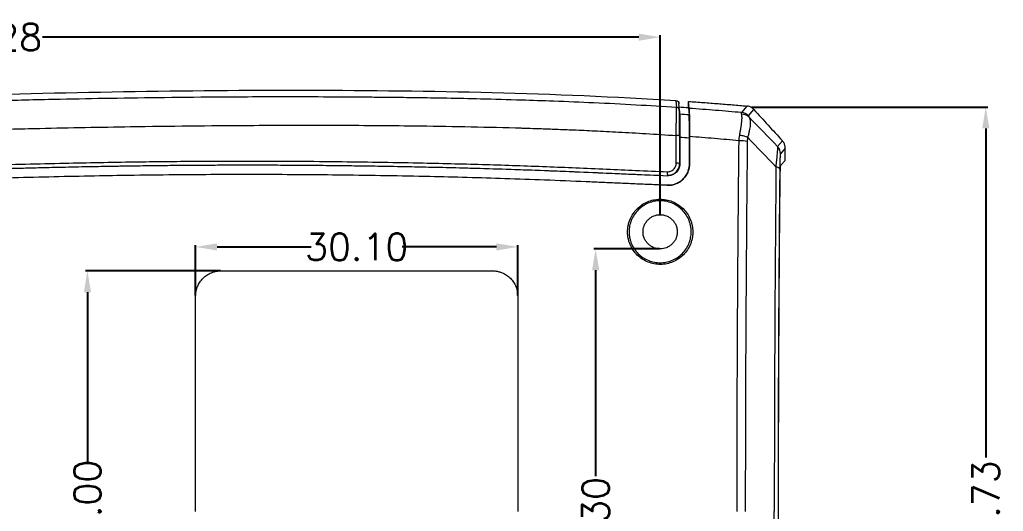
# Model space of a CAD drawing. Header units: inches. Extents: x 319 to 1827, y 1181 to 1488.
# Drawn here: x 469.6 to 561.5, y 1373.2 to 1419.2 of the extents above; entities that cross this region are included whole.
import ezdxf

# ---------------------------------------------------------------- set-up
doc = ezdxf.new("R2010")
doc.units = ezdxf.units.IN
doc.styles.get("Standard").update_dxf_attribs({"font": 'txt', "bigfont": 'gbcbig.shx'})
doc.dimstyles.new('2.5', dxfattribs={"dimtxt": 2.5, "dimasz": 2, "dimexe": 0.18, "dimexo": 0.0625, "dimgap": 0.09, "dimtad": 0, "dimzin": 0, "dimdsep": 46, "dimtxsty": 'Standard', "dimcen": 2, "dimclrd": 3, "dimclre": 3, "dimclrt": 256, "dimadec": 0, "dimazin": 0, "dimtfac": 1, "dimtofl": 0, "dimtmove": 0, "dimatfit": 3, "dimfxl": 1, "dimtolj": 1, "dimtzin": 0, "dimarcsym": 0})

# ---------------------------------------------------------------- blocks, each defined once
blk = doc.blocks.new('*D177')
at = {"color": 3, "lineweight": -2}
for p, q in [((537.995, 1411.011), (560.078, 1411.011)), ((559.898, 1409.011), (559.898, 1378.237)), ((559.898, 1337.284), (559.898, 1368.057)), ((537.64, 1335.284), (560.078, 1335.284))]:
    blk.add_line(p, q, dxfattribs=at)
at = {"color": 3}
for points in [[(559.565, 1409.011), (560.231, 1409.011), (559.898, 1411.011)], [(559.565, 1337.284), (560.231, 1337.284), (559.898, 1335.284)]]:
    blk.add_solid(points, dxfattribs=at)
at = {"layer": 'Defpoints', "color": 0}
for p in [(537.933, 1411.011), (559.898, 1411.011), (537.577, 1335.284)]:
    blk.add_point(p, dxfattribs=at)
at = {"insert": (559.898, 1373.147), "char_height": 2.5, "attachment_point": 5, "rotation": 90}
blk.add_mtext('\\A1;75.73', dxfattribs=at)
blk = doc.blocks.new('*D179')
at = {"color": 3, "lineweight": -2}
for p, q in [((402.2, 1394.858), (402.2, 1417.731)), ((404.2, 1417.551), (459.915, 1417.551)), ((527.476, 1417.551), (471.761, 1417.551)), ((529.476, 1401.01), (529.476, 1417.731))]:
    blk.add_line(p, q, dxfattribs=at)
at = {"color": 3}
for points in [[(404.2, 1417.884), (404.2, 1417.217), (402.2, 1417.551)], [(527.476, 1417.884), (527.476, 1417.217), (529.476, 1417.551)]]:
    blk.add_solid(points, dxfattribs=at)
at = {"layer": 'Defpoints', "color": 0}
for p in [(402.2, 1417.551), (529.476, 1400.948), (402.2, 1394.796)]:
    blk.add_point(p, dxfattribs=at)
at = {"insert": (465.838, 1417.551), "char_height": 2.5, "attachment_point": 5}
blk.add_mtext('\\A1;127.28', dxfattribs=at)
blk = doc.blocks.new('*D180')
at = {"color": 3, "lineweight": -2}
for p, q in [((529.413, 1397.748), (523.269, 1397.748)), ((523.449, 1395.748), (523.449, 1376.479)), ((523.449, 1347.448), (523.449, 1366.716)), ((529.413, 1345.448), (523.269, 1345.448))]:
    blk.add_line(p, q, dxfattribs=at)
at = {"color": 3}
for points in [[(523.116, 1395.748), (523.783, 1395.748), (523.449, 1397.748)], [(523.116, 1347.448), (523.783, 1347.448), (523.449, 1345.448)]]:
    blk.add_solid(points, dxfattribs=at)
at = {"layer": 'Defpoints', "color": 0}
for p in [(529.476, 1397.748), (523.449, 1345.448), (529.476, 1345.448)]:
    blk.add_point(p, dxfattribs=at)
at = {"insert": (523.449, 1371.598), "char_height": 2.5, "attachment_point": 5, "rotation": 90}
blk.add_mtext('\\A1;52.30', dxfattribs=at)
blk = doc.blocks.new('*D204')
at = {"color": 3, "lineweight": -2}
for p, q in [((486.076, 1393.386), (486.076, 1398.111)), ((488.076, 1397.931), (496.869, 1397.931)), ((514.176, 1397.931), (505.382, 1397.931)), ((516.176, 1393.386), (516.176, 1398.111))]:
    blk.add_line(p, q, dxfattribs=at)
at = {"color": 3}
for points in [[(488.076, 1398.265), (488.076, 1397.598), (486.076, 1397.931)], [(514.176, 1398.265), (514.176, 1397.598), (516.176, 1397.931)]]:
    blk.add_solid(points, dxfattribs=at)
at = {"layer": 'Defpoints', "color": 0}
for p in [(516.176, 1397.931), (486.076, 1393.323), (516.176, 1393.323)]:
    blk.add_point(p, dxfattribs=at)
at = {"insert": (501.126, 1397.931), "char_height": 2.5, "attachment_point": 5}
blk.add_mtext('\\A1;30.10', dxfattribs=at)
blk = doc.blocks.new('*D205')
at = {"color": 3, "lineweight": -2}
for p, q in [((488.387, 1395.698), (475.786, 1395.698)), ((475.966, 1393.698), (475.966, 1377.871)), ((475.966, 1352.698), (475.966, 1368.524)), ((488.387, 1350.698), (475.786, 1350.698))]:
    blk.add_line(p, q, dxfattribs=at)
at = {"color": 3}
for points in [[(475.633, 1393.698), (476.3, 1393.698), (475.966, 1395.698)], [(475.633, 1352.698), (476.3, 1352.698), (475.966, 1350.698)]]:
    blk.add_solid(points, dxfattribs=at)
at = {"layer": 'Defpoints', "color": 0}
for p in [(488.45, 1395.698), (475.966, 1350.698), (488.45, 1350.698)]:
    blk.add_point(p, dxfattribs=at)
at = {"insert": (475.966, 1373.198), "char_height": 2.5, "attachment_point": 5, "rotation": 90}
blk.add_mtext('\\A1;45.00', dxfattribs=at)

msp = doc.modelspace()

# ---------------------------------------------------------------- linework, layer by layer
at = {"color": 7, "linetype": 'Continuous', "lineweight": 15}
for p, q in [((530.946, 1411.619), (531.011, 1410.969)), ((531.291, 1410.7), (531.227, 1411.347)), ((532.126, 1410.963), (532.193, 1410.287)), ((532.126, 1410.963), (532.129, 1410.963)), ((532.129, 1410.963), (532.129, 1411.539)), ((532.193, 1410.887), (532.129, 1411.539)), ((537.577, 1411.111), (537.073, 1410.5)), ((537.727, 1410.181), (538.228, 1410.788)), ((531.304, 1408.048), (531.304, 1408.275)), ((531.307, 1408.271), (531.307, 1408.173)), ((540.893, 1407.861), (540.45, 1407.319)), ((541.156, 1407.183), (540.716, 1406.643)), ((541.156, 1406.026), (541.156, 1407.183)), ((532.21, 1405.696), (532.214, 1405.696)), ((540.756, 1405.589), (540.839, 1405.682)), ((540.757, 1405.593), (541.156, 1406.026)), ((530.367, 1404.607), (530.369, 1404.607))]:
    msp.add_line(p, q, dxfattribs=at)
for centre, radius, start, end in [((530.993, 1410.67), 0.3, 0.0179, 86.58427), ((536.991, 1409.502), 1.002, 42.67712, 85.28635), ((537.114, 1409.41), 0.933, 44.54123, 91.73894), ((531.063, 1407.966), 0.39, 51.01473, 102.67408), ((536.948, 1404.547), 3.318, 78.38235, 91.75317), ((539.715, 1406.641), 1, 0.12747, 42.69049), ((531.067, 1405.364), 0.412, 53.49086, 102.09377), ((540.292, 1404.968), 0.451, 37.18244, 89.081), ((531.013, 1404.825), 0.876, 170.68723, 195.08457)]:
    msp.add_arc(centre, radius, start, end, dxfattribs=at)
for points, knots in [([(393.52, 1406.308), (399.189, 1407.108), (404.873, 1407.827), (416.272, 1409.107), (421.989, 1409.667), (433.43, 1410.615), (439.157, 1411.003), (450.623, 1411.62), (456.361, 1411.849), (467.846, 1412.221), (473.595, 1412.363), (485.089, 1412.555), (490.833, 1412.602), (502.317, 1412.584), (508.057, 1412.522), (519.516, 1412.227), (525.236, 1411.995), (530.946, 1411.619)], [0, 0, 0, 0, 0.125, 0.125, 0.25, 0.25, 0.375, 0.375, 0.5, 0.5, 0.625, 0.625, 0.75, 0.75, 0.875, 0.875, 1, 1, 1, 1]), ([(530.946, 1411.619), (531.022, 1411.614), (531.095, 1411.579), (531.198, 1411.469), (531.229, 1411.394), (531.229, 1411.317)], [0, 0, 0, 0, 0.5, 0.5, 1, 1, 1, 1]), ([(530.977, 1408.347), (530.977, 1408.406), (530.978, 1408.528), (530.98, 1408.711), (530.981, 1408.899), (530.983, 1409.089), (530.985, 1409.281), (530.987, 1409.473), (530.989, 1409.663), (530.991, 1409.887), (530.994, 1410.219), (531, 1410.53), (531.004, 1410.755), (531.007, 1410.874), (531.009, 1410.944), (531.01, 1410.961), (531.011, 1410.969)], [0, 0, 0, 0, 0.041641, 0.085267, 0.130888, 0.178501, 0.228089, 0.279615, 0.333021, 0.388228, 0.479371, 0.656216, 0.758324, 0.849596, 0.930057, 1, 1, 1, 1]), ([(531.276, 1409.944), (531.276, 1409.982), (531.274, 1410.287), (531.269, 1410.641), (531.265, 1410.749), (531.262, 1410.803)], [0, 0, 0, 0, 0.066224, 0.532711, 1, 1, 1, 1]), ([(532.129, 1411.539), (532.59, 1411.506), (533.509, 1411.441), (534.879, 1411.336), (536.233, 1411.227), (537.131, 1411.15), (537.577, 1411.111)], [0, 0, 0, 0, 0.254015, 0.505351, 0.75401, 1, 1, 1, 1]), ([(532.193, 1410.887), (532.193, 1410.884), (532.194, 1410.876), (532.195, 1410.855), (532.196, 1410.824), (532.197, 1410.781), (532.198, 1410.726), (532.199, 1410.619), (532.201, 1410.427), (532.203, 1410.135), (532.207, 1409.821), (532.207, 1409.515), (532.208, 1409.199), (532.209, 1408.88), (532.21, 1408.568), (532.21, 1408.358), (532.21, 1408.256)], [0, 0, 0, 0, 0.036597, 0.075217, 0.115886, 0.158623, 0.203431, 0.2503, 0.37493, 0.501131, 0.595773, 0.686281, 0.772197, 0.853214, 0.929164, 1, 1, 1, 1]), ([(537.073, 1410.5), (536.674, 1410.535), (535.87, 1410.604), (534.657, 1410.703), (533.43, 1410.798), (532.607, 1410.858), (532.193, 1410.887)], [0, 0, 0, 0, 0.246112, 0.494819, 0.746117, 1, 1, 1, 1]), ([(538.228, 1410.788), (538.214, 1410.803), (538.172, 1410.848), (538.077, 1410.928), (537.93, 1411.019), (537.755, 1411.087), (537.632, 1411.103), (537.577, 1411.111)], [0, 0, 0, 0, 0.081719, 0.247804, 0.500232, 0.776217, 1, 1, 1, 1]), ([(531.285, 1408.3), (531.283, 1408.639), (531.281, 1409.27), (531.278, 1409.731), (531.276, 1409.944)], [0, 0, 0, 0, 0.537944, 1, 1, 1, 1]), ([(531.293, 1410.67), (531.294, 1410.652), (531.296, 1410.58), (531.3, 1410.336), (531.301, 1410.164), (531.304, 1409.737), (531.305, 1409.482), (531.307, 1408.912), (531.308, 1408.598), (531.308, 1408.269)], [0, 0, 0, 0, 0.25, 0.25, 0.5, 0.5, 0.75, 0.75, 1, 1, 1, 1]), ([(532.207, 1408.107), (532.207, 1408.162), (532.207, 1408.274), (532.206, 1408.44), (532.206, 1408.609), (532.206, 1408.779), (532.205, 1409.009), (532.204, 1409.309), (532.202, 1409.633), (532.201, 1409.905), (532.198, 1410.084), (532.195, 1410.195), (532.194, 1410.261), (532.193, 1410.278), (532.193, 1410.287)], [0, 0, 0, 0, 0.046236, 0.09424, 0.143992, 0.195455, 0.248578, 0.361681, 0.498863, 0.625063, 0.749733, 0.833032, 0.916635, 1, 1, 1, 1]), ([(536.906, 1408.396), (536.915, 1408.45), (536.935, 1408.557), (536.962, 1408.711), (536.987, 1408.86), (537.011, 1409.002), (537.033, 1409.137), (537.053, 1409.265), (537.07, 1409.386), (537.085, 1409.499), (537.101, 1409.64), (537.116, 1409.801), (537.125, 1409.973), (537.123, 1410.121), (537.112, 1410.247), (537.095, 1410.311), (537.086, 1410.343)], [0, 0, 0, 0, 0.058791, 0.116952, 0.17439, 0.231014, 0.286741, 0.341497, 0.395212, 0.447828, 0.499294, 0.6003, 0.701115, 0.801481, 0.901173, 1, 1, 1, 1]), ([(537.086, 1410.343), (537.081, 1410.358), (537.072, 1410.387), (537.064, 1410.422), (537.06, 1410.452), (537.06, 1410.474), (537.064, 1410.491), (537.07, 1410.497), (537.073, 1410.5)], [0, 0, 0, 0, 0.170775, 0.339898, 0.507372, 0.673203, 0.837405, 1, 1, 1, 1]), ([(537.78, 1410.065), (537.791, 1410.045), (537.815, 1410.006), (537.843, 1409.939), (537.865, 1409.866), (537.881, 1409.786), (537.892, 1409.702), (537.898, 1409.614), (537.899, 1409.521), (537.896, 1409.426), (537.886, 1409.281), (537.861, 1409.075), (537.809, 1408.795), (537.74, 1408.498), (537.683, 1408.286), (537.654, 1408.18)], [0, 0, 0, 0, 0.060481, 0.12016, 0.178934, 0.236706, 0.293389, 0.348903, 0.40318, 0.456159, 0.50779, 0.632066, 0.755826, 0.878601, 1, 1, 1, 1]), ([(394.831, 1403.753), (395.224, 1403.809), (396.489, 1403.99), (399.109, 1404.351), (402.844, 1404.834), (406.847, 1405.308), (410.833, 1405.741), (414.649, 1406.121), (420.004, 1406.606), (425.538, 1407.048), (430.86, 1407.413), (434.856, 1407.661), (438.684, 1407.874), (444.232, 1408.147), (451.472, 1408.451), (459.192, 1408.705), (465.934, 1408.892), (472.463, 1409.049), (480.844, 1409.21), (489.997, 1409.311), (498.83, 1409.327), (507.14, 1409.272), (512.854, 1409.163), (516.212, 1409.064), (516.668, 1409.051), (517.425, 1409.027), (518.482, 1408.992), (519.838, 1408.943), (521.494, 1408.877), (523.447, 1408.791), (525.696, 1408.678), (528.241, 1408.533), (530.032, 1408.411), (530.977, 1408.347)], [0, 0, 0, 0, 0.008767, 0.028173, 0.058228, 0.091653, 0.116761, 0.146314, 0.175894, 0.234833, 0.268247, 0.293069, 0.322775, 0.352447, 0.415097, 0.481945, 0.522147, 0.563306, 0.625481, 0.706448, 0.764638, 0.819799, 0.889325, 0.890465, 0.893816, 0.899378, 0.907148, 0.917126, 0.929307, 0.943689, 0.960268, 0.97904, 1, 1, 1, 1]), ([(531.308, 1408.269), (531.309, 1407.841), (531.31, 1406.985), (531.311, 1406.125), (531.312, 1405.696)], [0, 0, 0, 0, 0.499963, 1, 1, 1, 1]), ([(536.847, 1407.864), (536.464, 1407.899), (535.698, 1407.97), (534.542, 1408.07), (533.379, 1408.166), (532.601, 1408.226), (532.21, 1408.256)], [0, 0, 0, 0, 0.247859, 0.497139, 0.747849, 1, 1, 1, 1]), ([(536.847, 1407.864), (536.849, 1407.909), (536.854, 1408), (536.867, 1408.135), (536.884, 1408.267), (536.898, 1408.353), (536.906, 1408.396)], [0, 0, 0, 0, 0.250514, 0.500743, 0.750601, 1, 1, 1, 1]), ([(536.906, 1408.396), (537.037, 1408.38), (537.176, 1408.352), (537.436, 1408.277), (537.556, 1408.23), (537.654, 1408.18)], [0, 0, 0, 0, 0.5, 0.5, 1, 1, 1, 1]), ([(536.662, 1373.198), (536.662, 1373.602), (536.662, 1374.418), (536.662, 1375.654), (536.663, 1376.913), (536.665, 1378.193), (536.667, 1379.496), (536.67, 1380.821), (536.674, 1382.168), (536.678, 1383.536), (536.683, 1384.926), (536.689, 1386.337), (536.696, 1388.05), (536.706, 1390.054), (536.718, 1392.335), (536.732, 1394.602), (536.748, 1396.853), (536.765, 1399.089), (536.783, 1401.308), (536.803, 1403.51), (536.824, 1405.696), (536.839, 1407.142), (536.847, 1407.864)], [0, 0, 0, 0, 0.0346159, 0.069875, 0.1057792, 0.1423294, 0.1795262, 0.2173696, 0.2558592, 0.2949942, 0.3347742, 0.3751985, 0.4162672, 0.4821824, 0.547831, 0.613216, 0.6783399, 0.743203, 0.8078036, 0.8721387, 0.9362051, 1, 1, 1, 1]), ([(537.616, 1407.797), (537.556, 1402.16), (537.511, 1396.425), (537.449, 1384.859), (537.43, 1379.028), (537.433, 1373.198)], [0, 0, 0, 0, 0.5, 0.5, 1, 1, 1, 1]), ([(540.299, 1405.419), (540.305, 1405.469), (540.317, 1405.568), (540.334, 1405.712), (540.35, 1405.849), (540.365, 1405.981), (540.385, 1406.168), (540.409, 1406.398), (540.433, 1406.662), (540.451, 1406.895), (540.46, 1407.07), (540.462, 1407.191), (540.459, 1407.273), (540.453, 1407.303), (540.45, 1407.319)], [0, 0, 0, 0, 0.051082, 0.10121, 0.150377, 0.198577, 0.245809, 0.360673, 0.473441, 0.597509, 0.72253, 0.812577, 0.905045, 1, 1, 1, 1]), ([(541.156, 1407.183), (541.155, 1407.215), (541.153, 1407.283), (541.137, 1407.389), (541.106, 1407.505), (541.057, 1407.626), (540.987, 1407.749), (540.925, 1407.823), (540.893, 1407.861)], [0, 0, 0, 0, 0.12815, 0.272703, 0.43337, 0.609296, 0.798937, 1, 1, 1, 1]), ([(540.716, 1406.643), (540.714, 1406.64), (540.71, 1406.634), (540.705, 1406.614), (540.7, 1406.586), (540.695, 1406.55), (540.689, 1406.485), (540.681, 1406.376), (540.672, 1406.204), (540.665, 1406.001), (540.659, 1405.775), (540.654, 1405.52), (540.652, 1405.335), (540.651, 1405.241)], [0, 0, 0, 0, 0.057356, 0.113381, 0.168352, 0.222563, 0.276322, 0.398673, 0.519997, 0.633872, 0.750189, 0.871483, 1, 1, 1, 1]), ([(394.958, 1399.975), (395.294, 1400.013), (396.043, 1400.098), (397.279, 1400.244), (398.673, 1400.409), (400.523, 1400.628), (402.923, 1400.907), (405.618, 1401.213), (409.854, 1401.681), (416.193, 1402.337), (423.691, 1403.027), (431.022, 1403.629), (437.544, 1404.113), (444.411, 1404.565), (451.481, 1404.967), (457.903, 1405.27), (462.963, 1405.465), (468.018, 1405.629), (473.552, 1405.774), (480.094, 1405.892), (485.92, 1405.956), (492.399, 1405.977), (499.474, 1405.929), (506.774, 1405.807), (513.137, 1405.651), (517.882, 1405.488), (521.635, 1405.334), (524.415, 1405.213), (527.271, 1405.087), (529.161, 1405.008), (530.148, 1404.966)], [0, 0, 0, 0, 0.007516, 0.016715, 0.027595, 0.038614, 0.058016, 0.081096, 0.098667, 0.152357, 0.222072, 0.265188, 0.315012, 0.366721, 0.417378, 0.471642, 0.508929, 0.529403, 0.583555, 0.631466, 0.674272, 0.712604, 0.775008, 0.831078, 0.874438, 0.916155, 0.936444, 0.957874, 0.978011, 1, 1, 1, 1]), ([(444.221, 1404.171), (445.193, 1404.23), (447.137, 1404.349), (450.155, 1404.518), (453.355, 1404.686), (456.704, 1404.844), (460.066, 1404.987), (463.326, 1405.11), (466.235, 1405.207), (468.844, 1405.283), (471.204, 1405.346), (473.614, 1405.402), (476.075, 1405.453), (478.51, 1405.497), (480.739, 1405.53), (482.759, 1405.555), (484.579, 1405.574), (486.371, 1405.587), (488.134, 1405.597), (489.892, 1405.601), (491.513, 1405.601), (492.995, 1405.598), (494.368, 1405.593), (496.479, 1405.58), (499.182, 1405.555), (502.36, 1405.511), (505.225, 1405.462), (507.869, 1405.408), (510.732, 1405.341), (513.789, 1405.257), (517.072, 1405.147), (520.317, 1405.02), (523.595, 1404.88), (526.901, 1404.734), (529.084, 1404.642), (530.167, 1404.597)], [0, 0, 0, 0, 0.033937, 0.067804, 0.105256, 0.145505, 0.184569, 0.222449, 0.259144, 0.285969, 0.313387, 0.341397, 0.369999, 0.399195, 0.426273, 0.447714, 0.469639, 0.489738, 0.510227, 0.531106, 0.551058, 0.566806, 0.582778, 0.598975, 0.640453, 0.677092, 0.709894, 0.740469, 0.769394, 0.809868, 0.847266, 0.884158, 0.923409, 0.962023, 1, 1, 1, 1]), ([(448.999, 1404.452), (449.147, 1404.46), (450.923, 1404.565), (454.393, 1404.737), (459.338, 1404.962), (464.221, 1405.144), (469.033, 1405.292), (473.354, 1405.399), (477.278, 1405.477), (480.694, 1405.531), (484.085, 1405.571), (487.463, 1405.596), (490.672, 1405.604), (493.747, 1405.597), (496.744, 1405.579), (499.871, 1405.546), (503.02, 1405.501), (506.25, 1405.443), (509.439, 1405.373), (512.732, 1405.287), (516.092, 1405.183), (519.614, 1405.05), (523.206, 1404.898), (526.715, 1404.742), (529.024, 1404.645), (530.166, 1404.597)], [0, 0, 0, 0, 0.005463, 0.065601, 0.128082, 0.188001, 0.245829, 0.305654, 0.347507, 0.390685, 0.431769, 0.472696, 0.51544, 0.5503, 0.586283, 0.626161, 0.66583, 0.702663, 0.745525, 0.783767, 0.824458, 0.869831, 0.914218, 0.957608, 1, 1, 1, 1]), ([(530.129, 1403.697), (530.174, 1403.696), (530.264, 1403.694), (530.398, 1403.703), (530.531, 1403.719), (530.662, 1403.745), (530.791, 1403.78), (531.003, 1403.853), (531.286, 1403.992), (531.604, 1404.24), (531.866, 1404.547), (532.039, 1404.862), (532.144, 1405.159), (532.2, 1405.425), (532.207, 1405.605), (532.21, 1405.696)], [0, 0, 0, 0, 0.041915, 0.083333, 0.12445, 0.165468, 0.206589, 0.248013, 0.372555, 0.495215, 0.618537, 0.744409, 0.82925, 0.913924, 1, 1, 1, 1]), ([(532.214, 1405.696), (532.213, 1405.65), (532.211, 1405.559), (532.197, 1405.424), (532.175, 1405.291), (532.143, 1405.16), (532.102, 1405.031), (532.021, 1404.822), (531.869, 1404.547), (531.607, 1404.24), (531.289, 1403.992), (530.966, 1403.832), (530.667, 1403.741), (530.401, 1403.696), (530.222, 1403.697), (530.133, 1403.697)], [0, 0, 0, 0, 0.043303, 0.086091, 0.128552, 0.170882, 0.213277, 0.255932, 0.381144, 0.504863, 0.627904, 0.751828, 0.834499, 0.916689, 1, 1, 1, 1]), ([(530.148, 1404.966), (530.256, 1404.962), (530.365, 1404.979), (530.567, 1405.057), (530.66, 1405.116), (530.815, 1405.266), (530.876, 1405.357), (530.959, 1405.555), (530.98, 1405.662), (530.98, 1405.767)], [0, 0, 0, 0, 0.25, 0.25, 0.5, 0.5, 0.75, 0.75, 1, 1, 1, 1]), ([(530.154, 1404.622), (530.229, 1404.623), (530.378, 1404.627), (530.597, 1404.689), (530.798, 1404.792), (530.974, 1404.933), (531.116, 1405.106), (531.259, 1405.367), (531.28, 1405.585), (531.295, 1405.73)], [0, 0, 0, 0, 0.125563, 0.251354, 0.377108, 0.502746, 0.628077, 0.752954, 1, 1, 1, 1]), ([(531.312, 1405.696), (531.311, 1405.662), (531.309, 1405.595), (531.296, 1405.5), (531.276, 1405.411), (531.251, 1405.332), (531.224, 1405.262), (531.171, 1405.149), (531.076, 1405.002), (530.923, 1404.848), (530.753, 1404.731), (530.569, 1404.649), (530.371, 1404.599), (530.235, 1404.597), (530.167, 1404.597)], [0, 0, 0, 0, 0.058258, 0.11344, 0.164974, 0.212369, 0.255221, 0.293212, 0.424083, 0.548466, 0.657704, 0.770852, 0.885724, 1, 1, 1, 1]), ([(540.299, 1405.419), (540.246, 1400.157), (540.206, 1394.813), (540.153, 1384.046), (540.14, 1378.621), (540.14, 1373.198)], [0, 0, 0, 0, 0.5, 0.5, 1, 1, 1, 1]), ([(540.651, 1405.241), (540.647, 1404.854), (540.64, 1404.082), (540.629, 1402.92), (540.618, 1401.757), (540.608, 1400.592), (540.598, 1399.425), (540.589, 1398.257), (540.58, 1397.087), (540.572, 1395.915), (540.564, 1394.741), (540.556, 1393.566), (540.549, 1392.389), (540.543, 1391.21), (540.536, 1390.029), (540.53, 1388.847), (540.524, 1387.374), (540.516, 1385.609), (540.509, 1383.551), (540.503, 1381.489), (540.499, 1379.422), (540.496, 1377.351), (540.494, 1375.275), (540.493, 1373.89), (540.493, 1373.197)], [0, 0, 0, 0, 0.036891, 0.073758, 0.110604, 0.147431, 0.184242, 0.221041, 0.257831, 0.294614, 0.331393, 0.368172, 0.404954, 0.441741, 0.478537, 0.515344, 0.552165, 0.615948, 0.67977, 0.743645, 0.807591, 0.871621, 0.935753, 1, 1, 1, 1]), ([(540.686, 1404.143), (540.687, 1404.19), (540.688, 1404.284), (540.69, 1404.42), (540.692, 1404.551), (540.696, 1404.73), (540.703, 1404.945), (540.712, 1405.17), (540.723, 1405.354), (540.734, 1405.484), (540.746, 1405.568), (540.753, 1405.585), (540.757, 1405.593)], [0, 0, 0, 0, 0.059436, 0.118488, 0.177504, 0.236834, 0.3687, 0.500549, 0.632041, 0.764046, 0.881832, 1, 1, 1, 1]), ([(530.133, 1403.697), (529.583, 1403.72), (528.506, 1403.765), (526.924, 1403.833), (525.409, 1403.899), (523.962, 1403.963), (521.728, 1404.06), (518.737, 1404.184), (513.87, 1404.36), (507.572, 1404.524), (501.277, 1404.633), (496.031, 1404.685), (490.986, 1404.709), (485.735, 1404.69), (480.691, 1404.631), (475.647, 1404.55), (469.512, 1404.412), (461.949, 1404.171), (454.372, 1403.845), (446.549, 1403.425), (439.578, 1402.977), (433.568, 1402.538), (428.554, 1402.145), (423.262, 1401.692), (417.767, 1401.186), (411.975, 1400.606), (407.185, 1400.093), (403.269, 1399.645), (400.458, 1399.314), (397.791, 1398.999), (396.033, 1398.798), (395.244, 1398.707)], [0, 0, 0, 0, 0.012274, 0.024044, 0.03531, 0.046071, 0.056327, 0.085123, 0.112707, 0.164689, 0.225165, 0.252593, 0.281216, 0.337223, 0.369199, 0.393175, 0.449195, 0.50533, 0.560984, 0.617333, 0.678987, 0.715804, 0.750915, 0.790445, 0.833527, 0.873231, 0.919507, 0.94036, 0.960687, 0.982347, 1, 1, 1, 1]), ([(540.538, 1373.198), (540.538, 1373.587), (540.538, 1374.367), (540.539, 1375.535), (540.54, 1376.703), (540.541, 1377.868), (540.543, 1379.033), (540.545, 1380.196), (540.548, 1381.358), (540.551, 1382.519), (540.555, 1383.678), (540.558, 1384.836), (540.563, 1385.993), (540.568, 1387.149), (540.574, 1388.681), (540.584, 1390.587), (540.597, 1392.864), (540.612, 1395.134), (540.628, 1397.398), (540.646, 1399.654), (540.665, 1401.904), (540.679, 1403.396), (540.686, 1404.143)], [0, 0, 0, 0, 0.037445, 0.074851, 0.112222, 0.149559, 0.186866, 0.224146, 0.261402, 0.298636, 0.335852, 0.373052, 0.410239, 0.447417, 0.484588, 0.558261, 0.631881, 0.705472, 0.779057, 0.852658, 0.926298, 1, 1, 1, 1]), ([(526.43, 1399.348), (526.431, 1399.405), (526.433, 1399.521), (526.449, 1399.692), (526.473, 1399.862), (526.507, 1400.03), (526.55, 1400.196), (526.603, 1400.36), (526.716, 1400.651), (526.93, 1401.051), (527.307, 1401.509), (527.765, 1401.885), (528.285, 1402.168), (528.85, 1402.346), (529.442, 1402.407), (530.037, 1402.36), (530.614, 1402.193), (531.149, 1401.914), (531.625, 1401.536), (532.016, 1401.07), (532.257, 1400.623), (532.397, 1400.243), (532.471, 1399.95), (532.518, 1399.651), (532.524, 1399.449), (532.527, 1399.348)], [0, 0, 0, 0, 0.018256, 0.036345, 0.054322, 0.072247, 0.090178, 0.108172, 0.126288, 0.18796, 0.248858, 0.309851, 0.370713, 0.431007, 0.492279, 0.554417, 0.616166, 0.679665, 0.743759, 0.807597, 0.872078, 0.904297, 0.936153, 0.967952, 1, 1, 1, 1]), ([(532.376, 1399.348), (532.375, 1399.4), (532.374, 1399.504), (532.361, 1399.66), (532.34, 1399.815), (532.311, 1399.967), (532.273, 1400.118), (532.228, 1400.268), (532.124, 1400.551), (531.918, 1400.951), (531.541, 1401.412), (531.08, 1401.789), (530.564, 1402.055), (530.023, 1402.214), (529.476, 1402.264), (528.929, 1402.214), (528.388, 1402.055), (527.872, 1401.789), (527.412, 1401.412), (527.034, 1400.952), (526.81, 1400.517), (526.686, 1400.157), (526.623, 1399.892), (526.583, 1399.621), (526.578, 1399.439), (526.576, 1399.348)], [0, 0, 0, 0, 0.01728, 0.034437, 0.051521, 0.068582, 0.085671, 0.102837, 0.120131, 0.185081, 0.250089, 0.315038, 0.380046, 0.440001, 0.500014, 0.559969, 0.619983, 0.684932, 0.74994, 0.814889, 0.879897, 0.910047, 0.939934, 0.969828, 1, 1, 1, 1]), ([(527.876, 1399.348), (527.877, 1399.388), (527.878, 1399.468), (527.892, 1399.588), (527.915, 1399.706), (527.946, 1399.823), (528.01, 1400.001), (528.129, 1400.232), (528.337, 1400.486), (528.591, 1400.695), (528.964, 1400.888), (529.476, 1400.986), (529.988, 1400.888), (530.361, 1400.695), (530.615, 1400.487), (530.823, 1400.233), (530.955, 1399.978), (531.03, 1399.747), (531.069, 1399.549), (531.074, 1399.415), (531.076, 1399.348)], [0, 0, 0, 0, 0.024172, 0.048145, 0.072058, 0.096048, 0.120253, 0.185252, 0.250358, 0.315357, 0.380462, 0.500024, 0.619586, 0.684585, 0.749691, 0.81469, 0.879795, 0.919948, 0.959802, 1, 1, 1, 1]), ([(532.527, 1399.348), (532.526, 1399.29), (532.525, 1399.176), (532.51, 1399.005), (532.487, 1398.837), (532.454, 1398.67), (532.412, 1398.505), (532.36, 1398.342), (532.249, 1398.051), (532.038, 1397.649), (531.662, 1397.187), (531.203, 1396.807), (530.68, 1396.519), (530.11, 1396.339), (529.512, 1396.277), (528.913, 1396.326), (528.333, 1396.496), (527.798, 1396.777), (527.324, 1397.157), (526.935, 1397.624), (526.696, 1398.071), (526.558, 1398.451), (526.484, 1398.744), (526.438, 1399.044), (526.433, 1399.246), (526.43, 1399.348)], [0, 0, 0, 0, 0.018117, 0.036066, 0.053901, 0.071679, 0.089456, 0.107289, 0.125234, 0.186835, 0.247755, 0.30906, 0.370444, 0.431428, 0.493382, 0.556026, 0.618037, 0.681382, 0.745052, 0.808378, 0.872323, 0.904421, 0.936193, 0.967949, 1, 1, 1, 1]), ([(526.576, 1399.348), (526.577, 1399.295), (526.578, 1399.191), (526.591, 1399.035), (526.612, 1398.88), (526.641, 1398.728), (526.679, 1398.577), (526.724, 1398.427), (526.828, 1398.144), (527.034, 1397.744), (527.411, 1397.283), (527.872, 1396.906), (528.388, 1396.64), (528.929, 1396.481), (529.476, 1396.431), (530.023, 1396.481), (530.564, 1396.64), (531.08, 1396.906), (531.54, 1397.283), (531.918, 1397.743), (532.142, 1398.178), (532.265, 1398.538), (532.329, 1398.803), (532.369, 1399.074), (532.374, 1399.256), (532.376, 1399.348)], [0, 0, 0, 0, 0.01728, 0.034437, 0.051521, 0.068582, 0.085671, 0.102837, 0.120131, 0.185081, 0.250089, 0.315038, 0.380046, 0.440001, 0.500014, 0.559969, 0.619983, 0.684932, 0.74994, 0.814889, 0.879897, 0.910047, 0.939934, 0.969828, 1, 1, 1, 1]), ([(531.076, 1399.348), (531.075, 1399.307), (531.073, 1399.227), (531.059, 1399.107), (531.037, 1398.989), (531.005, 1398.872), (530.942, 1398.694), (530.823, 1398.463), (530.615, 1398.209), (530.361, 1398), (529.988, 1397.807), (529.476, 1397.709), (528.964, 1397.807), (528.591, 1398), (528.337, 1398.208), (528.129, 1398.462), (527.997, 1398.717), (527.922, 1398.948), (527.883, 1399.146), (527.878, 1399.28), (527.876, 1399.348)], [0, 0, 0, 0, 0.024172, 0.048145, 0.072058, 0.096048, 0.120253, 0.185252, 0.250358, 0.315357, 0.380462, 0.500024, 0.619586, 0.684585, 0.749691, 0.81469, 0.879795, 0.919948, 0.959802, 1, 1, 1, 1]), ([(486.076, 1393.323), (486.077, 1393.375), (486.078, 1393.479), (486.094, 1393.634), (486.119, 1393.786), (486.154, 1393.937), (486.199, 1394.085), (486.291, 1394.328), (486.461, 1394.65), (486.76, 1395.012), (487.122, 1395.311), (487.491, 1395.507), (487.834, 1395.623), (488.139, 1395.686), (488.346, 1395.694), (488.45, 1395.698)], [0, 0, 0, 0, 0.0421736, 0.0839704, 0.1255678, 0.1671459, 0.2088847, 0.2509623, 0.3761401, 0.5011069, 0.6259811, 0.7507843, 0.8340174, 0.9165962, 1, 1, 1, 1]), ([(488.45, 1395.698), (489.469, 1395.698), (491.651, 1395.698), (494.472, 1395.697), (497.77, 1395.698), (501.533, 1395.698), (506.034, 1395.697), (510.167, 1395.697), (512.673, 1395.697), (513.801, 1395.698)], [0, 0, 0, 0, 0.120575, 0.2581, 0.333765, 0.5108, 0.703303, 0.866373, 1, 1, 1, 1]), ([(513.801, 1395.698), (513.854, 1395.697), (513.958, 1395.695), (514.114, 1395.679), (514.267, 1395.654), (514.419, 1395.618), (514.568, 1395.572), (514.811, 1395.48), (515.134, 1395.308), (515.494, 1395.01), (515.79, 1394.649), (515.985, 1394.282), (516.101, 1393.939), (516.164, 1393.634), (516.172, 1393.427), (516.176, 1393.323)], [0, 0, 0, 0, 0.041849, 0.083382, 0.124784, 0.166239, 0.207931, 0.250043, 0.374795, 0.499958, 0.624844, 0.749849, 0.833549, 0.916461, 1, 1, 1, 1]), ([(540.299, 1340.976), (540.246, 1346.241), (540.206, 1351.591), (540.153, 1362.357), (540.14, 1367.773), (540.14, 1373.198)], [0, 0, 0, 0, 0.5, 0.5, 1, 1, 1, 1]), ([(540.686, 1342.252), (540.659, 1345.093), (540.614, 1350.51), (540.57, 1358.124), (540.544, 1365.548), (540.538, 1370.595), (540.538, 1373.197), (540.538, 1373.198)], [-0.000008, -0.000008, -0.000008, -0.000008, 0.249992, 0.499992, 0.749992, 0.999992, 1, 1, 1, 1])]:
    msp.add_open_spline(points, degree=3, knots=knots, dxfattribs=at)
at = {"color": 8, "linetype": 'Continuous', "lineweight": 15}
msp.add_open_spline([(531.011, 1410.969), (529.748, 1411.05), (527.173, 1411.214), (523.344, 1411.405), (519.777, 1411.553), (516.249, 1411.672), (512.925, 1411.763), (509.782, 1411.829), (507.576, 1411.866), (506.033, 1411.887), (504.882, 1411.902), (503.593, 1411.916), (502.229, 1411.929), (501.021, 1411.939), (498.963, 1411.952), (496.132, 1411.963), (492.322, 1411.961), (488.035, 1411.942), (483.296, 1411.899), (478.242, 1411.826), (474.02, 1411.747), (470.562, 1411.67), (468.473, 1411.619), (467.157, 1411.585), (466.567, 1411.57), (465.984, 1411.554), (465.409, 1411.538), (464.842, 1411.522), (464.282, 1411.506), (462.849, 1411.465), (460.569, 1411.394), (457.471, 1411.29), (454.465, 1411.18), (451.55, 1411.063), (448.739, 1410.94), (445.948, 1410.806), (443.288, 1410.668), (440.634, 1410.519), (438.437, 1410.388), (437.049, 1410.297), (436.554, 1410.265)], degree=3, knots=[0, 0, 0, 0, 0.0403817, 0.082315, 0.1221237, 0.1539865, 0.1945606, 0.2277982, 0.2538662, 0.2646093, 0.2768019, 0.290443, 0.3055326, 0.3201092, 0.3288084, 0.3708629, 0.4099795, 0.4497485, 0.5069223, 0.5603736, 0.6101012, 0.6408828, 0.6700463, 0.6763709, 0.6826138, 0.6887751, 0.6948547, 0.7008527, 0.7067689, 0.7126035, 0.7463245, 0.7790742, 0.8108594, 0.8416809, 0.871536, 0.9000257, 0.9302335, 0.9559415, 0.9842559, 1, 1, 1, 1], dxfattribs=at)
at = {"color": 7, "linetype": 'Continuous', "lineweight": 15}
for points in [[(531.226, 1411.024), (531.526, 1411.004), (531.826, 1410.984), (532.126, 1410.963)], [(538.228, 1410.788), (539.116, 1409.813), (540.005, 1408.837), (540.893, 1407.861)], [(532.193, 1410.287), (531.893, 1410.308), (531.593, 1410.329), (531.293, 1410.35)], [(537.727, 1410.181), (537.719, 1410.17), (537.738, 1410.129), (537.78, 1410.065)], [(537.78, 1410.065), (538.671, 1409.148), (539.562, 1408.232), (540.45, 1407.319)], [(530.98, 1405.767), (530.979, 1406.629), (530.978, 1407.489), (530.977, 1408.347)], [(531.308, 1405.696), (531.307, 1406.482), (531.305, 1407.266), (531.304, 1408.048)], [(531.307, 1408.173), (531.308, 1407.349), (531.309, 1406.523), (531.31, 1405.696)], [(532.207, 1408.107), (531.907, 1408.128), (531.607, 1408.15), (531.307, 1408.173)], [(532.21, 1405.696), (532.209, 1406.501), (532.208, 1407.305), (532.207, 1408.107)], [(532.21, 1408.256), (532.211, 1407.405), (532.212, 1406.551), (532.214, 1405.696)], [(537.654, 1408.18), (537.63, 1408.057), (537.618, 1407.929), (537.616, 1407.797)], [(537.654, 1408.18), (538.537, 1407.258), (539.419, 1406.338), (540.299, 1405.419)], [(486.076, 1373.198), (486.076, 1379.927), (486.076, 1386.656), (486.076, 1393.323)], [(516.176, 1393.323), (516.176, 1386.661), (516.176, 1379.929), (516.176, 1373.198)]]:
    msp.add_open_spline(points, degree=3, dxfattribs=at)

# ---------------------------------------------------------------- dimensions: what is measured, and where the dimension line sits
for base, p1, p2, picture, middle in [((402.2, 1417.551), (529.476, 1400.948), (402.2, 1394.796), '*D179', (465.838, 1417.551)), ((516.176, 1397.931), (486.076, 1393.323), (516.176, 1393.323), '*D204', (501.126, 1397.931))]:
    dim = msp.add_linear_dim(base=base, p1=p1, p2=p2, dimstyle='2.5')
    dim.commit()
    dim.dimension.update_dxf_attribs({"geometry": picture, "text_midpoint": middle})
for base, p1, p2, picture, middle in [((559.898, 1411.011), (537.577, 1335.284), (537.933, 1411.011), '*D177', (559.898, 1373.147)), ((523.449, 1345.448), (529.476, 1397.748), (529.476, 1345.448), '*D180', (523.449, 1371.598)), ((475.966, 1350.698), (488.45, 1395.698), (488.45, 1350.698), '*D205', (475.966, 1373.198))]:
    dim = msp.add_linear_dim(base=base, p1=p1, p2=p2, angle=90, dimstyle='2.5')
    dim.commit()
    dim.dimension.update_dxf_attribs({"geometry": picture, "text_midpoint": middle})

doc.saveas('drawing.dxf')
